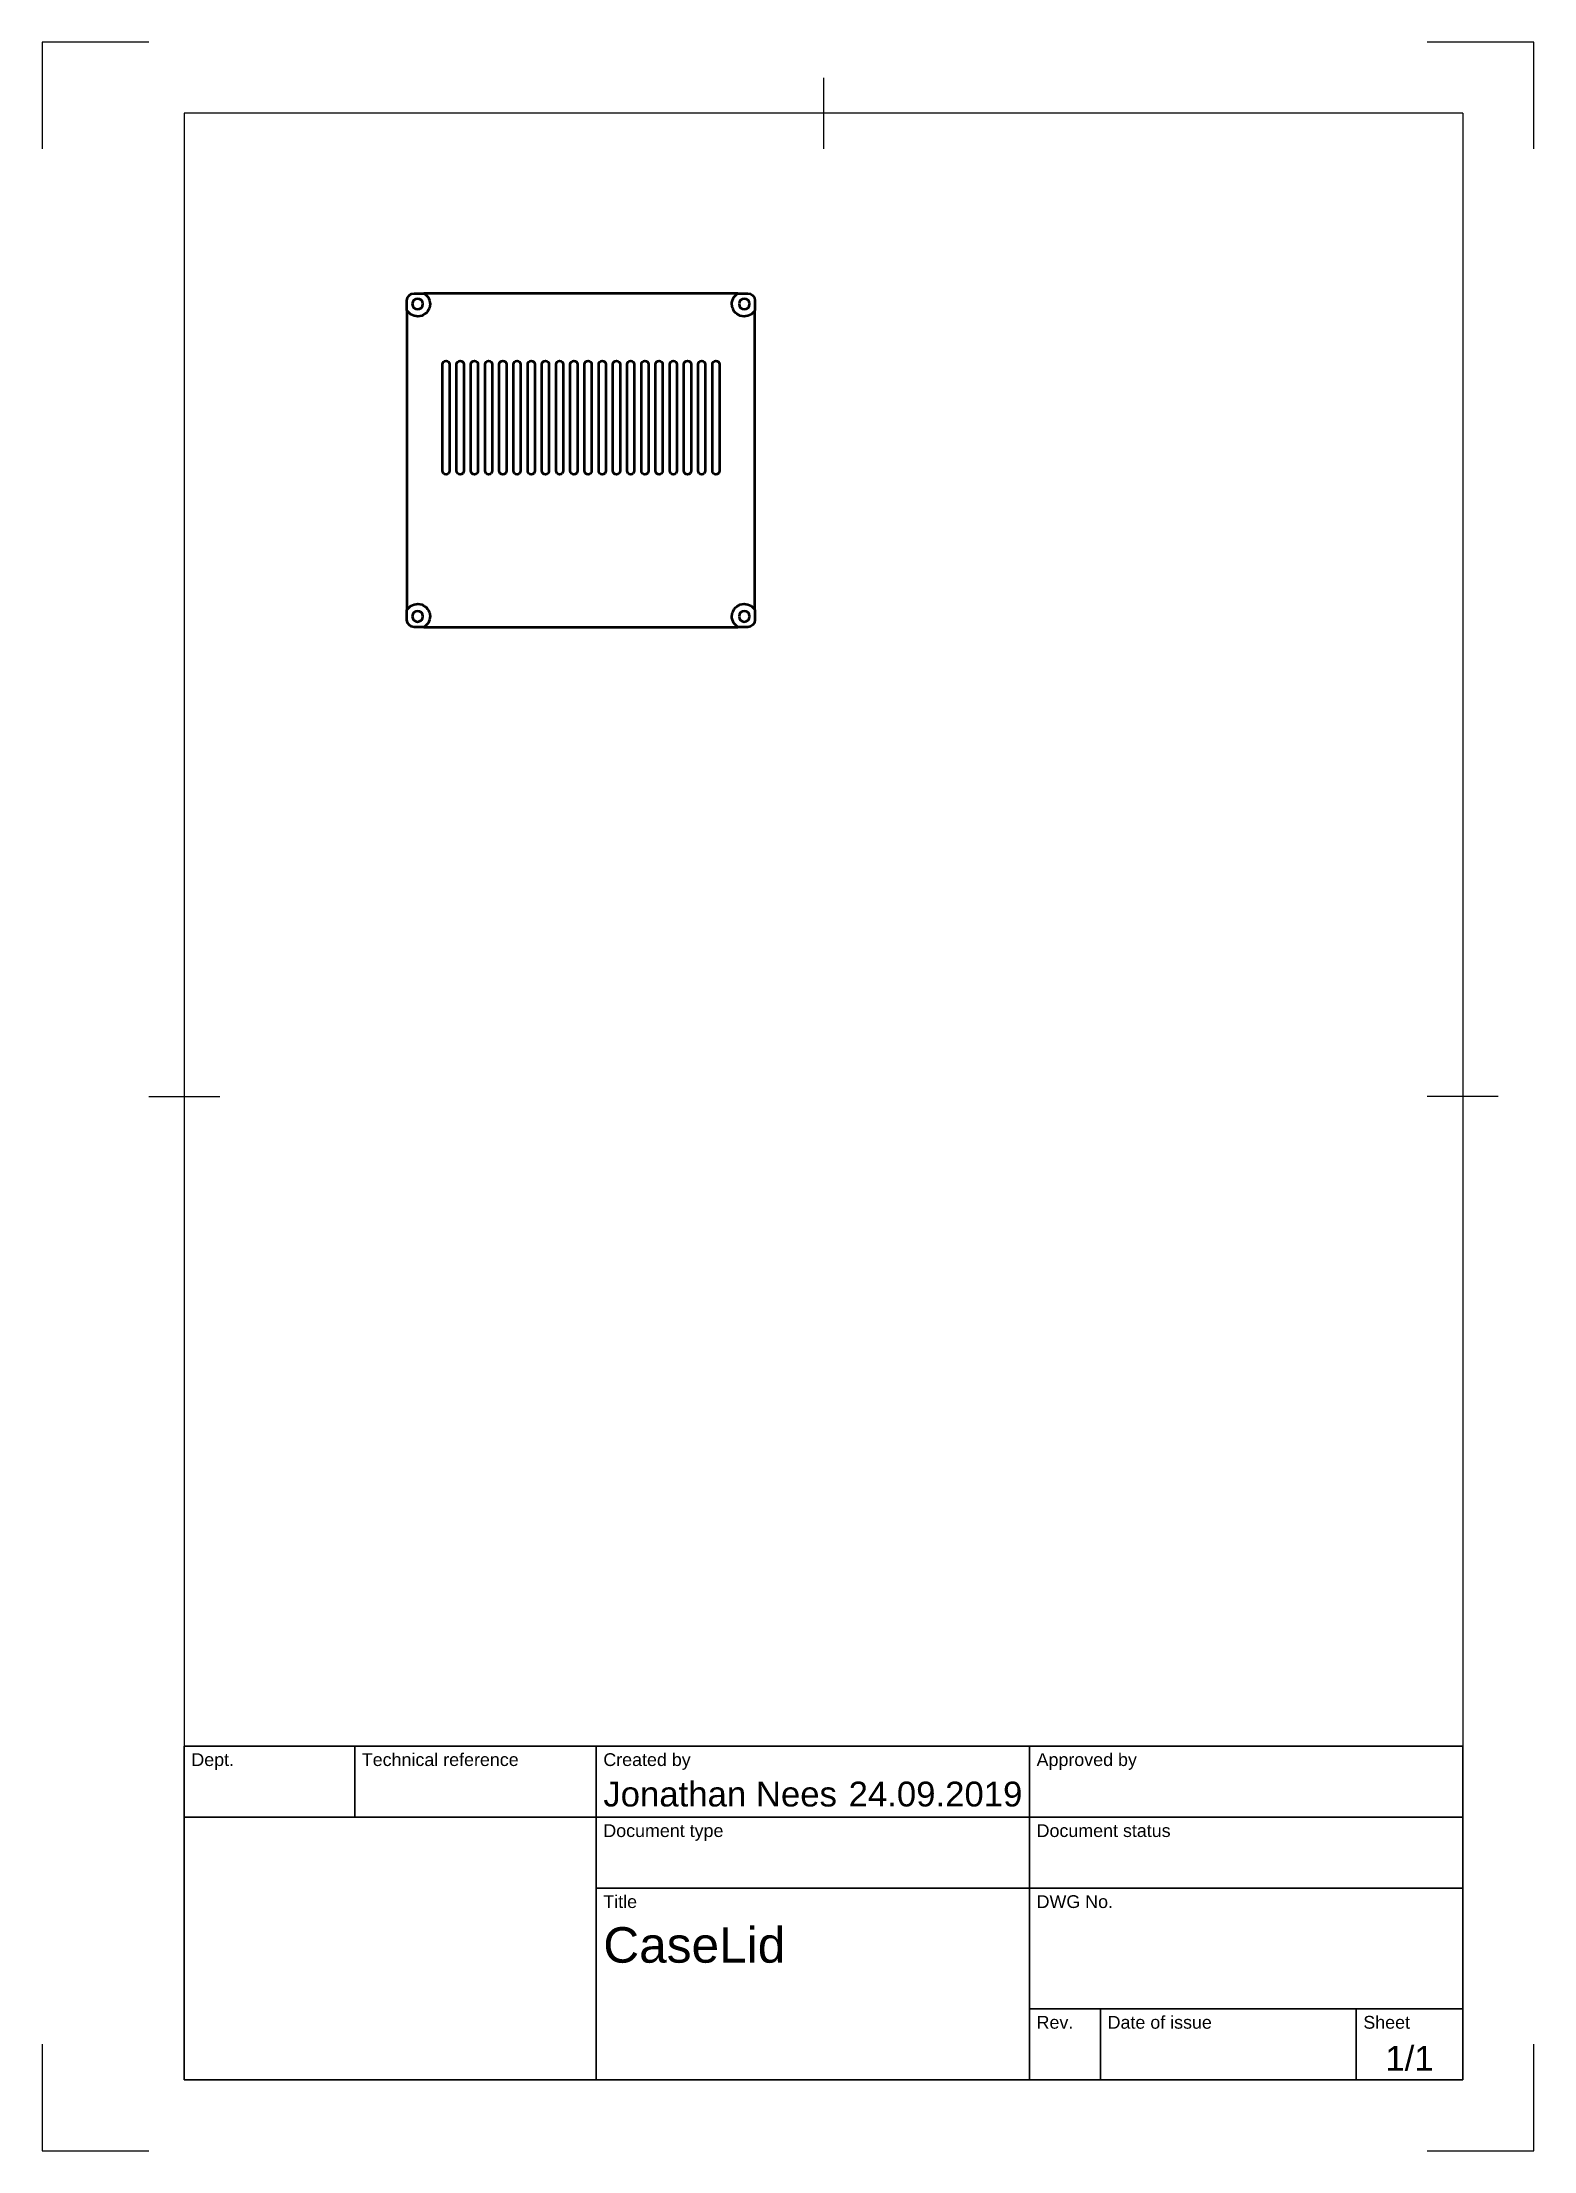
# Model space of a CAD drawing. Header units: millimetres. Extents: x 0 to 210, y 0 to 297.
import ezdxf
from ezdxf.enums import TextEntityAlignment as Align

# ---------------------------------------------------------------- set-up
doc = ezdxf.new("R2010")
doc.units = ezdxf.units.MM
doc.header["$LTSCALE"] = 0.75
for name, color, linetype, lineweight in [('Border', 7, 'Continuous', 25), ('TitleBlock', 7, 'Continuous', 35), ('Visible', 7, 'Continuous', 50)]:
    doc.layers.add(name, color=color, linetype=linetype, lineweight=lineweight)
doc.styles.add('FusionTitle', font='')
doc.styles.get('FusionTitle').set_extended_font_data('Arial Unicode MS')

# ---------------------------------------------------------------- blocks, each defined once
blk = doc.blocks.new('ISO_A4(P)_SHEET')
at = {"layer": 'Border'}
for p, q in [((15, 297), (0, 297)), ((0, 297), (0, 282)), ((210, 297), (195, 297)), ((210, 282), (210, 297)), ((110, 292), (110, 282)), ((200, 287), (20, 287)), ((20, 287), (20, 10)), ((200, 287), (200, 10)), ((15, 148.5), (25, 148.5)), ((205, 148.5), (195, 148.5)), ((0, 15), (0, 0)), ((210, 0), (210, 15)), ((20, 10), (200, 10)), ((0, 0), (15, 0)), ((195, 0), (210, 0))]:
    blk.add_line(p, q, dxfattribs=at)
blk = doc.blocks.new('ISO_TITLEBLOCK')
at = {"layer": 'TitleBlock'}
for p, q in [((0, 47), (-180, 47)), ((-180, 47), (-180, 0)), ((-156, 37), (-156, 47)), ((-122, 0), (-122, 47)), ((-61, 0), (-61, 47)), ((0, 0), (0, 47)), ((-180, 37), (0, 37)), ((-122, 27), (0, 27)), ((-61, 10), (0, 10)), ((-51, 0), (-51, 10)), ((-15, 0), (-15, 10)), ((-180, 0), (0, 0))]:
    blk.add_line(p, q, dxfattribs=at)
at = {"layer": 'TitleBlock', "style": 'FusionTitle'}
for s, p in [('Dept.', (-179, 46)), ('Technical reference', (-155, 46)), ('Created by', (-121, 46)), ('Approved by', (-60, 46)), ('Document type', (-121, 36)), ('Document status', (-60, 36)), ('Title', (-121, 26)), ('DWG No.', (-60, 26)), ('Rev.', (-60, 9)), ('Date of issue', (-50, 9)), ('Sheet', (-14, 9))]:
    blk.add_text(s, height=1.8, dxfattribs=at).set_placement(p, align=Align.TOP_LEFT)
for tag, p, height in [('DEPT', (-179, 38.5), 3.5), ('TECHNICAL_REFERENCE', (-155, 38.5), 3.5), ('CREATED_BY', (-121, 38.5), 3.5), ('APPROVED_BY', (-60, 38.5), 3.5), ('DOCUMENT_TYPE', (-121, 28.5), 3.5), ('DOCUMENT_STATUS', (-60, 28.5), 3.5), ('TITLE_1', (-121, 16.5), 5), ('TITLE_2', (-121, 9), 5), ('TITLE_3', (-121, 1.5), 5), ('DATE_OF_ISSUE', (-50, 1.5), 3.5)]:
    blk.add_attdef(tag, p, '', height=height, dxfattribs=at)
for tag, p in [('CREATED_DATE', (-62, 38.5)), ('APPROVED_DATE', (-1, 38.5))]:
    blk.add_attdef(tag, text='', height=3.5, dxfattribs=at).set_placement(p, align=Align.RIGHT)
for tag, height, p in [('DRAWING_NUMBER', 5, (-30.5, 16.6)), ('REV', 3.5, (-56, 3.1)), ('SHEET', 3.5, (-7.5, 3.1))]:
    blk.add_attdef(tag, text='', height=height, dxfattribs=at).set_placement(p, align=Align.MIDDLE)

msp = doc.modelspace()

# ---------------------------------------------------------------- linework, layer by layer
at = {"layer": 'Visible'}
for p, q in [((52.351566, 261.62268, 0.25), (53.752953, 261.62268, 0.25)), ((97.950178, 261.62268, 0.75), (53.752953, 261.62268, 0.75)), ((97.950178, 261.62268, 0.25), (99.351566, 261.62268, 0.25)), ((51.351566, 259.221292, 0.25), (51.351566, 260.62268, 0.25)), ((51.351566, 259.221292, 0.75), (51.351566, 217.024068, 0.75)), ((100.351566, 260.62268, 0.25), (100.351566, 259.221292, 0.25)), ((100.351566, 217.024068, 0.75), (100.351566, 259.221292, 0.75)), ((56.351566, 236.62268, 0.75), (56.351566, 251.62268, 0.75)), ((57.351566, 251.62268, 0.75), (57.351566, 236.62268, 0.75)), ((58.351566, 236.62268, 0.75), (58.351566, 251.62268, 0.75)), ((59.351566, 251.62268, 0.75), (59.351566, 236.62268, 0.75)), ((60.351566, 236.62268, 0.75), (60.351566, 251.62268, 0.75)), ((61.351566, 251.62268, 0.75), (61.351566, 236.62268, 0.75)), ((62.351566, 236.62268, 0.75), (62.351566, 251.62268, 0.75)), ((63.351566, 251.62268, 0.75), (63.351566, 236.62268, 0.75)), ((64.351566, 236.62268, 0.75), (64.351566, 251.62268, 0.75)), ((65.351566, 251.62268, 0.75), (65.351566, 236.62268, 0.75)), ((66.351566, 236.62268, 0.75), (66.351566, 251.62268, 0.75)), ((67.351566, 251.62268, 0.75), (67.351566, 236.62268, 0.75)), ((68.351566, 236.62268, 0.75), (68.351566, 251.62268, 0.75)), ((69.351566, 251.62268, 0.75), (69.351566, 236.62268, 0.75)), ((70.351566, 236.62268, 0.75), (70.351566, 251.62268, 0.75)), ((71.351566, 251.62268, 0.75), (71.351566, 236.62268, 0.75)), ((72.351566, 236.62268, 0.75), (72.351566, 251.62268, 0.75)), ((73.351566, 251.62268, 0.75), (73.351566, 236.62268, 0.75)), ((74.351566, 236.62268, 0.75), (74.351566, 251.62268, 0.75)), ((75.351566, 251.62268, 0.75), (75.351566, 236.62268, 0.75)), ((76.351566, 236.62268, 0.75), (76.351566, 251.62268, 0.75)), ((77.351566, 251.62268, 0.75), (77.351566, 236.62268, 0.75)), ((78.351566, 236.62268, 0.75), (78.351566, 251.62268, 0.75)), ((79.351566, 251.62268, 0.75), (79.351566, 236.62268, 0.75)), ((80.351566, 236.62268, 0.75), (80.351566, 251.62268, 0.75)), ((81.351566, 251.62268, 0.75), (81.351566, 236.62268, 0.75)), ((82.351566, 236.62268, 0.75), (82.351566, 251.62268, 0.75)), ((83.351566, 251.62268, 0.75), (83.351566, 236.62268, 0.75)), ((84.351566, 236.62268, 0.75), (84.351566, 251.62268, 0.75)), ((85.351566, 251.62268, 0.75), (85.351566, 236.62268, 0.75)), ((86.351566, 236.62268, 0.75), (86.351566, 251.62268, 0.75)), ((87.351566, 251.62268, 0.75), (87.351566, 236.62268, 0.75)), ((88.351566, 236.62268, 0.75), (88.351566, 251.62268, 0.75)), ((89.351566, 251.62268, 0.75), (89.351566, 236.62268, 0.75)), ((90.351566, 236.62268, 0.75), (90.351566, 251.62268, 0.75)), ((91.351566, 251.62268, 0.75), (91.351566, 236.62268, 0.75)), ((92.351566, 236.62268, 0.75), (92.351566, 251.62268, 0.75)), ((93.351566, 251.62268, 0.75), (93.351566, 236.62268, 0.75)), ((94.351566, 236.62268, 0.75), (94.351566, 251.62268, 0.75)), ((95.351566, 251.62268, 0.75), (95.351566, 236.62268, 0.75)), ((51.351566, 215.62268, 0.25), (51.351566, 217.024068, 0.25)), ((100.351566, 217.024068, 0.25), (100.351566, 215.62268, 0.25)), ((53.752953, 214.62268, 0.25), (52.351566, 214.62268, 0.25)), ((53.752953, 214.62268, 0.75), (97.950178, 214.62268, 0.75)), ((99.351566, 214.62268, 0.25), (97.950178, 214.62268, 0.25))]:
    msp.add_line(p, q, dxfattribs=at)
at = {"layer": 'Visible', "extrusion": (0, 0, -1)}
for centre in [(-52.851566, 260.12268, -0.25), (-98.851566, 260.12268, -0.25), (-52.851566, 216.12268, -0.25), (-98.851566, 216.12268, -0.25)]:
    msp.add_circle(centre, 0.75, dxfattribs=at)
for centre, radius, start, end in [((-52.351566, 260.62268, -0.25), 1, 0, 90), ((-52.851566, 260.12268, -0.75), 1.75, 121.002719, 328.997281), ((-98.851566, 260.12268, -0.75), 1.75, 211.002719, 58.997281), ((-99.351566, 260.62268, -0.25), 1, 90, 180), ((-56.851566, 251.62268, -0.75), 0.5, 0, 180), ((-58.851566, 251.62268, -0.75), 0.5, 0, 180), ((-60.851566, 251.62268, -0.75), 0.5, 0, 180), ((-62.851566, 251.62268, -0.75), 0.5, 0, 180), ((-64.851566, 251.62268, -0.75), 0.5, 0, 180), ((-66.851566, 251.62268, -0.75), 0.5, 0, 180), ((-68.851566, 251.62268, -0.75), 0.5, 0, 180), ((-70.851566, 251.62268, -0.75), 0.5, 0, 180), ((-72.851566, 251.62268, -0.75), 0.5, 0, 180), ((-74.851566, 251.62268, -0.75), 0.5, 0, 180), ((-76.851566, 251.62268, -0.75), 0.5, 0, 180), ((-78.851566, 251.62268, -0.75), 0.5, 0, 180), ((-80.851566, 251.62268, -0.75), 0.5, 0, 180), ((-82.851566, 251.62268, -0.75), 0.5, 0, 180), ((-84.851566, 251.62268, -0.75), 0.5, 0, 180), ((-86.851566, 251.62268, -0.75), 0.5, 0, 180), ((-88.851566, 251.62268, -0.75), 0.5, 0, 180), ((-90.851566, 251.62268, -0.75), 0.5, 0, 180), ((-92.851566, 251.62268, -0.75), 0.5, 0, 180), ((-94.851566, 251.62268, -0.75), 0.5, 0, 180), ((-56.851566, 236.62268, -0.75), 0.5, 180, 0), ((-58.851566, 236.62268, -0.75), 0.5, 180, 0), ((-60.851566, 236.62268, -0.75), 0.5, 180, 0), ((-62.851566, 236.62268, -0.75), 0.5, 180, 0), ((-64.851566, 236.62268, -0.75), 0.5, 180, 0), ((-66.851566, 236.62268, -0.75), 0.5, 180, 0), ((-68.851566, 236.62268, -0.75), 0.5, 180, 0), ((-70.851566, 236.62268, -0.75), 0.5, 180, 0), ((-72.851566, 236.62268, -0.75), 0.5, 180, 0), ((-74.851566, 236.62268, -0.75), 0.5, 180, 0), ((-76.851566, 236.62268, -0.75), 0.5, 180, 0), ((-78.851566, 236.62268, -0.75), 0.5, 180, 0), ((-80.851566, 236.62268, -0.75), 0.5, 180, 0), ((-82.851566, 236.62268, -0.75), 0.5, 180, 0), ((-84.851566, 236.62268, -0.75), 0.5, 180, 0), ((-86.851566, 236.62268, -0.75), 0.5, 180, 0), ((-88.851566, 236.62268, -0.75), 0.5, 180, 0), ((-90.851566, 236.62268, -0.75), 0.5, 180, 0), ((-92.851566, 236.62268, -0.75), 0.5, 180, 0), ((-94.851566, 236.62268, -0.75), 0.5, 180, 0), ((-52.851566, 216.12268, -0.75), 1.75, 31.002719, 238.997281), ((-98.851566, 216.12268, -0.75), 1.75, 301.002719, 148.997281), ((-52.351566, 215.62268, -0.25), 1, 270, 0), ((-99.351566, 215.62268, -0.25), 1, 180, 270)]:
    msp.add_arc(centre, radius, start, end, dxfattribs=at)

# ---------------------------------------------------------------- block references
at = {"layer": 'Border'}
msp.add_blockref('ISO_A4(P)_SHEET', (0, 0), dxfattribs=at)
at = {"layer": 'TitleBlock'}
msp.add_blockref('ISO_TITLEBLOCK', (200, 10), dxfattribs=at).add_auto_attribs({'CREATED_DATE': '24.09.2019', 'SHEET': '1/1', 'TITLE_1': 'CaseLid', 'CREATED_BY': 'Jonathan Nees'})

doc.saveas('drawing.dxf')
